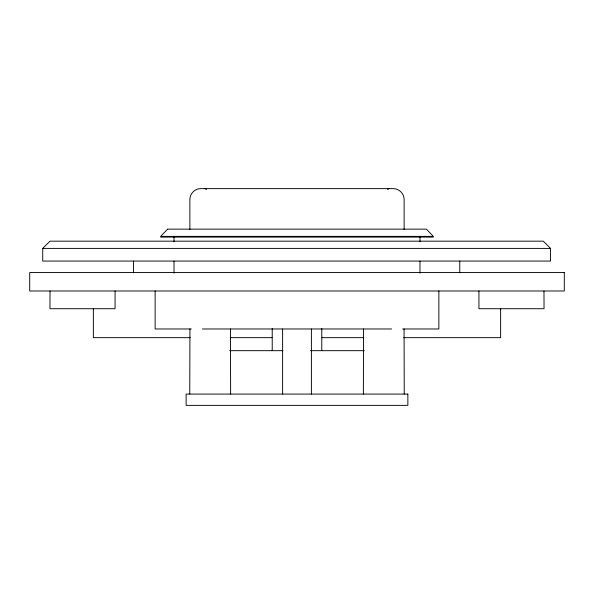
<?xml version="1.0" encoding="UTF-8"?>
<svg xmlns="http://www.w3.org/2000/svg" width="594" height="594" viewBox="0 0 594 594"><rect width="100%" height="100%" fill="white"/><g stroke="black" fill="none" stroke-linecap="round" stroke-linejoin="round"><path stroke-width="0.89" d="M189.753 394.082L189.932 328.972M363.372 394.082L363.55 328.972M42.723 248.403L49.955 241.171L543.324 241.171L550.556 248.403L550.556 261.063L42.723 261.063L42.723 248.403L550.556 248.403M387.474 189.36L389.159 188.632M160.655 237.103L433.345 237.103M191.305 328.972L155.138 328.972L155.138 290.993M202.376 328.972L391.624 328.972M402.695 328.972L438.862 328.972L438.862 290.993M190.303 337.659L93.362 337.659L93.362 308.383M230.197 337.659L271.948 337.659M322.052 337.659L363.803 337.659M403.697 337.659L500.638 337.659L500.638 308.383M229.774 350.675L282.915 350.675M310.588 350.675L364.226 350.675M204.841 188.632L206.526 189.36M404.069 328.972L404.247 394.082M230.45 328.972L230.628 394.082M543.978 290.993L544.045 308.717L478.935 308.717L478.935 290.993M459.771 261.063L459.771 272.817M419.98 237.103L419.98 241.721M419.98 261.137L419.98 273.151M404.128 229.581L404.128 199.487C404.158 193.785 399.272 188.751 393.577 188.632L200.423 188.632C194.728 188.751 189.842 193.785 189.872 199.487L189.872 229.581M321.777 328.579L321.777 350.675M311.39 329.024L311.39 394.082M282.61 329.024L282.61 394.082M272.223 328.579L272.223 350.675M174.02 237.103L174.02 241.721M174.02 261.137L174.02 273.151M133.509 261.063L133.509 272.817M115.065 290.993L115.065 308.717L49.955 308.717L50.022 290.993M167.605 229.143L160.655 236.375L433.345 236.375L426.395 229.143L167.605 229.143M564.3 272.549L29.7 272.549L29.7 290.993L564.3 290.993L564.3 272.549M407.863 394.082L186.137 394.082L186.137 405.368L407.863 405.368L407.863 394.082"/></g></svg>
